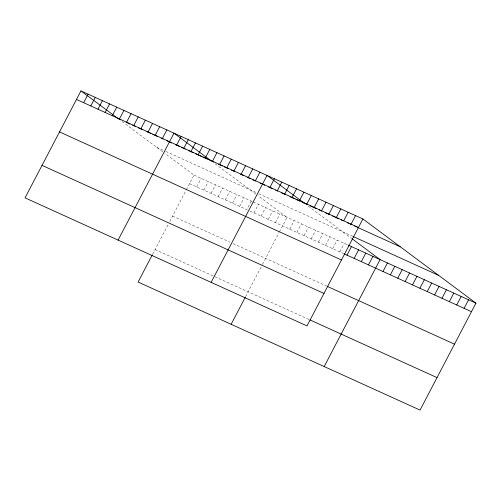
<?xml version="1.0" encoding="UTF-8"?>
<svg xmlns="http://www.w3.org/2000/svg" width="501" height="501" viewBox="0 0 501 501"><rect width="100%" height="100%" fill="white"/><g stroke="black" fill="none" stroke-linecap="round" stroke-linejoin="round"><path stroke-width="0.38" stroke-dasharray="2.5 1.88" d="M152.592 254.295L168.361 224.135M169.758 221.461L185.996 190.399M186.353 189.722L194 175.093L164.779 153.331M196.693 186.886L201.158 178.343M203.851 190.136L208.316 181.594M211.009 193.386L215.468 184.844M218.16 196.636L222.626 188.094M225.318 199.886L229.784 191.344M232.477 203.137L236.942 194.601M239.635 206.387L244.1 197.851M251.258 201.101L246.793 209.637L189.535 183.635M253.951 212.894L258.416 204.352M261.109 216.144L265.574 207.602M268.26 219.394L272.726 210.852M275.418 222.644L279.884 214.102M245.634 296.561L262.104 265.06M262.455 264.39L279.038 232.658M279.395 231.982L287.042 217.353L257.821 195.59M289.735 229.145L294.2 220.603M296.893 232.395L301.358 223.853M304.051 235.645L308.516 227.103M311.209 238.896L315.674 230.354M318.367 242.146L322.832 233.61M325.518 245.396L329.984 236.86M332.677 248.646L337.142 240.111M339.835 251.903L344.3 243.361M156.694 147.313L163.852 150.563M165.806 151.446L256.894 192.822M258.848 193.712L352.836 236.397M194 175.093L252.56 201.69M253.212 201.984L347.556 244.839M250.043 211.115L343.742 253.675M172.557 216.106L229.815 242.115M233.071 243.592L326.765 286.146M155.066 249.561L214.278 276.458M214.929 276.752L309.274 319.6M308.19 206.068L351.489 238.313M215.148 163.808L257.201 195.127M122.106 121.549L164.159 152.868"/><path stroke-width="0.75" d="M80.955 90.906L25.05 197.845L307 325.907L362.906 218.962L80.955 90.906L118.261 118.687L120.866 119.871M83.648 102.699L88.113 94.157M90.806 105.949L95.271 97.407M97.964 109.199L102.429 100.657M105.122 112.449L109.587 103.907M112.28 115.7L116.746 107.158M119.438 118.95L123.904 110.408M126.59 122.2L131.055 113.658M133.748 125.45L138.213 116.915M140.906 128.701L145.371 120.165M148.064 131.951L152.529 123.415M155.222 135.201L159.687 126.665M162.38 138.458L166.846 129.916M118.092 240.104L174.004 133.166L211.303 160.946L210.007 160.358M176.696 144.958L181.162 136.416M183.848 148.208L188.313 139.666M191.006 151.459L195.471 142.917M198.164 154.709L202.629 146.167M152.235 254.978L138.094 282.038L420.045 410.094L475.95 303.155L362.906 218.962M205.322 157.959L209.787 149.417M212.48 161.209L216.946 152.667M219.638 164.46L224.104 155.917M226.796 167.71L231.262 159.174M233.954 170.96L238.413 162.424M241.106 174.21L245.571 165.674M248.264 177.467L252.729 168.925M255.422 180.717L259.887 172.175M211.14 282.364L267.046 175.425L304.351 203.206M269.958 187.311L274.416 178.776M277.329 190.662L281.794 182.126M284.706 194.012L289.165 185.47M292.077 197.363L296.542 188.821M231.136 324.297L245.283 297.237M299.454 200.713L303.913 192.171M306.825 204.064L311.29 195.522M314.202 207.408L318.661 198.872M321.573 210.758L326.038 202.216M328.95 214.109L333.409 205.567M336.321 217.459L340.786 208.917M343.699 220.809L348.157 212.267M351.069 224.154L355.535 215.618M346.993 255.153L351.458 246.611M354.151 258.403L358.616 249.861M361.309 261.654L365.774 253.111M368.467 264.904L372.932 256.362M324.178 366.557L380.084 259.612L352.109 238.777M382.996 271.504L387.461 262.962M390.373 274.855L394.832 266.313M397.744 278.199L402.209 269.663M405.121 281.549L409.58 273.007M412.492 284.9L416.957 276.358M419.869 288.25L424.328 279.708M427.24 291.601L431.705 283.059M434.618 294.945L439.076 286.409M441.988 298.295L446.454 289.753M449.366 301.646L453.825 293.104M456.737 304.996L461.202 296.454M464.114 308.347L468.573 299.805M76.49 99.449L358.447 227.504M126.07 122.231L129.972 124.01M132.577 125.187L135.176 126.371M138.433 127.849L142.334 129.621M146.887 131.688L150.795 133.466M152.749 134.349L154.045 134.944M154.696 135.239L157.301 136.416M161.203 138.195L163.157 139.078M167.058 140.85L168.361 141.445M169.012 141.739L171.618 142.923M175.519 144.695L179.421 146.467M181.375 147.35L182.677 147.945M183.328 148.24L185.276 149.129M188.533 150.607L193.085 152.673M195.691 153.857L196.993 154.446M197.638 154.74L201.546 156.512M202.849 157.107L207.401 159.174M211.954 161.241L213.908 162.13M218.461 164.196L222.369 165.969M224.316 166.858L225.619 167.447M226.27 167.747L228.224 168.63M231.475 170.108L234.731 171.586M240.586 174.248L243.837 175.726M247.093 177.204L250.343 178.682M252.949 179.859L255.548 181.043M260.107 183.109L261.403 183.704M262.706 184.293L264.66 185.182M268.561 186.954L272.469 188.727M275.719 190.205L277.673 191.088M281.575 192.866L285.482 194.638M290.035 196.705L294.588 198.772M295.891 199.367L299.792 201.139M303.049 202.617L307.702 204.727M310.382 205.949L311.722 206.556M312.392 206.863L316.413 208.685M319.099 209.906L321.78 211.121M325.13 212.643L329.821 214.779M332.507 215.994L333.848 216.601M334.518 216.908L338.538 218.737M341.219 219.952L342.559 220.565M347.256 222.695L348.596 223.302M349.936 223.909L351.946 224.824M354.627 226.045L355.967 226.652M356.637 226.959L400.211 246.749M353.512 236.704L438.644 275.368M348.208 245.133L475.95 303.155M344.387 253.969L471.485 311.691M59.519 131.92L341.469 259.975M327.416 286.44L454.507 344.168M42.028 165.374L323.978 293.436M309.925 319.895L437.016 377.622"/></g></svg>
